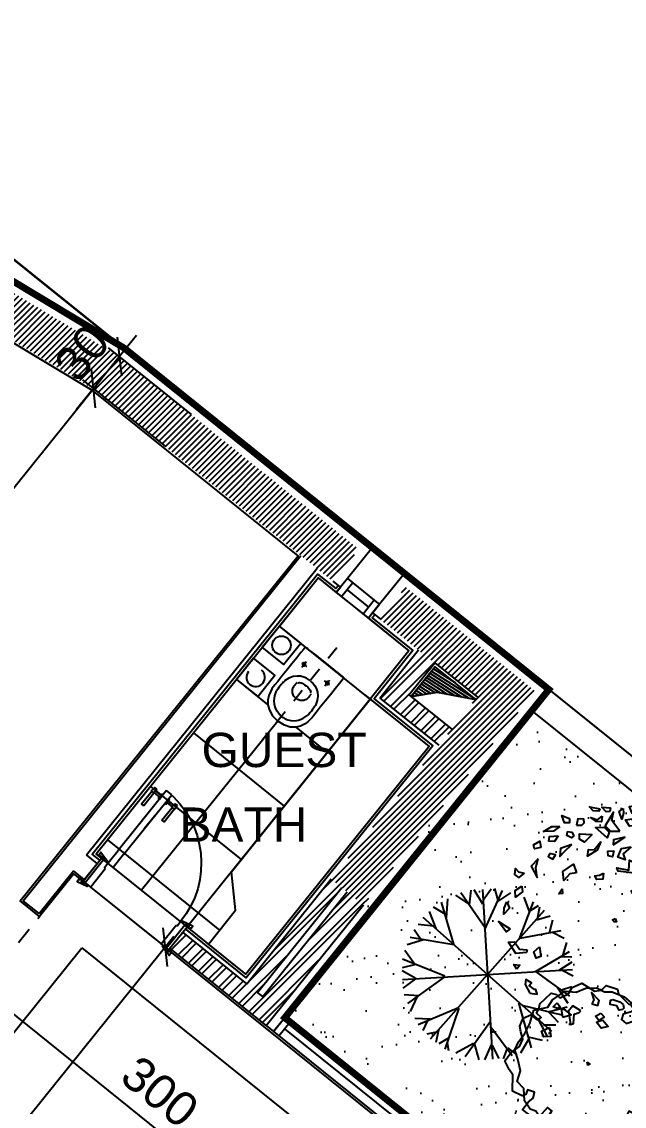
# Model space of a CAD drawing. Extents: x 0 to 47, y -4.1 to 58.5.
# Drawn here: x 22.36 to 26.75, y 46.53 to 54.43 of the extents above; entities that cross this region are included whole.
import ezdxf
from ezdxf.enums import TextEntityAlignment as Align

# ---------------------------------------------------------------- set-up
doc = ezdxf.new("R2010")
doc.units = 0
doc.header["$MEASUREMENT"] = 0
doc.header["$PDMODE"] = 35
doc.header["$PDSIZE"] = 0.3
for name, pattern in [('CENTER', [2, 1.25, -0.25, 0.25, -0.25]), ('DASHDOTX2', [50.8, 25.4, -12.7, 0, -12.7]), ('HIDDEN2', [0.1875, 0.125, -0.0625])]:
    doc.linetypes.add(name, pattern=pattern)
doc.layers.get('0').update_dxf_attribs({"linetype": 'CONTINUOUS'})
doc.layers.get('DEFPOINTS').update_dxf_attribs({"linetype": 'CONTINUOUS'})
for name, color, linetype in [('A-ALU', 9, 'CONTINUOUS'), ('A-AREAS', 6, 'CONTINUOUS'), ('A-AXIS-SANITARY', 10, 'DASHDOTX2'), ('a-dim', 3, 'CONTINUOUS'), ('A-DOORS', 1, 'CONTINUOUS'), ('A-FLOR-PFIX', 61, 'CONTINUOUS'), ('A-HATCH-CONC', 8, 'CONTINUOUS'), ('A-HATCH-WALL', 8, 'CONTINUOUS'), ('A-MECHANICAL', 255, 'CONTINUOUS'), ('A-NOMENCLATURE', 3, 'CONTINUOUS'), ('A-PLASTER', 8, 'CONTINUOUS'), ('A-PROJ-TIL-BATH', 8, 'CONTINUOUS'), ('A-PROJ1H', 9, 'HIDDEN2'), ('A-PROJECTION', 9, 'CONTINUOUS'), ('a-revetement', 1, 'CONTINUOUS'), ('A-SECT-TILE', 12, 'CONTINUOUS'), ('a-shaft', 251, 'CONTINUOUS'), ('A-TILES', 137, 'CONTINUOUS'), ('A-TREES', 63, 'CONTINUOUS'), ('A-WALL', 4, 'CONTINUOUS'), ('areaexe', 2, 'CONTINUOUS'), ('Parcelle$0$N-PLOT', 5, 'CONTINUOUS')]:
    doc.layers.add(name, color=color, linetype=linetype)
doc.styles.add('A100-STEXT', font='Arial Regular.ttf', dxfattribs={"height": 0.25})
doc.styles.add('ATTR', font='romans.shx', dxfattribs={"width": 0.8, "height": 0.7})
doc.dimstyles.new('A100-DIM', dxfattribs={"dimtxt": 0.25, "dimasz": 0.2, "dimexe": 0.1, "dimexo": 0.3, "dimgap": 0.1, "dimtad": 1, "dimlfac": 100, "dimrnd": 0.5, "dimdsep": 46, "dimtxsty": 'A100-STEXT', "dimblk1": 'OBLIQUE', "dimblk2": 'OBLIQUE', "dimsah": 1, "dimcen": -0.05, "dimdle": 0.1, "dimclrd": 15, "dimclre": 15, "dimclrt": 256, "dimadec": 0, "dimazin": 0, "dimtfac": 0.28, "dimtix": 1, "dimtmove": 2, "dimatfit": 3, "dimldrblk": 'OBLIQUE', "dimfxl": 1, "dimtolj": 1, "dimarcsym": 0})

# ---------------------------------------------------------------- blocks, each defined once
blk = doc.blocks.new('DEC6')
for points in [[(-54.284, 20.69), (-46.215, 15.988), (-45.848, 14.107), (-55.018, 16.458), (-57.585, 10.345), (-52.817, 1.881), (-56.485, -3.291), (-58.319, -8.934), (-54.284, -13.636), (-49.149, -19.279), (-51.35, -24.921), (-51.35, -30.564), (-49.149, -35.736), (-39.979, -36.677), (-37.779, -34.326), (-34.845, -36.677), (-37.412, -44.67), (-32.644, -49.843), (-23.841, -53.134), (-20.54, -50.783), (-12.471, -53.605), (-11.004, -56.896), (-6.602, -62.539), (0, -62.069), (-0.734, -55.015), (0.367, -46.081), (4.768, -46.081), (5.135, -55.956), (9.536, -59.247), (18.706, -59.247), (18.706, -51.724), (17.605, -47.492), (19.806, -43.26), (24.941, -45.141), (23.841, -48.902), (25.308, -51.253), (33.377, -53.134), (41.08, -43.26), (45.848, -41.849), (52.45, -38.558), (52.817, -30.564), (50.616, -23.04), (52.083, -16.928), (56.851, -13.636), (60.152, -10.815), (61.986, -4.232), (59.052, 1.411), (52.817, 1.411), (51.716, 4.703), (56.485, 5.173), (57.218, 9.405), (59.052, 12.226), (57.218, 23.982), (53.55, 25.862), (49.883, 25.392), (46.582, 31.505), (47.315, 37.618), (43.647, 44.671), (32.277, 46.082), (28.609, 49.844), (27.876, 55.016), (19.439, 58.308), (16.505, 55.956), (5.502, 54.546), (4.401, 55.486), (0, 54.076), (0.367, 51.254), (4.034, 46.082), (2.567, 41.85), (-2.201, 41.85), (-6.236, 47.963), (-6.236, 55.486), (-12.471, 58.778), (-19.073, 54.076), (-15.772, 50.314), (-16.505, 46.082), (-23.841, 43.731), (-34.111, 47.493), (-37.412, 43.261), (-33.377, 36.207), (-39.979, 27.743), (-47.682, 36.207), (-51.717, 32.445), (-46.582, 23.982), (-49.149, 21.631)], [(-22.374, 49.844), (-33.011, 46.552), (-36.678, 40.439), (-44.748, 36.207), (-49.149, 30.094), (-48.049, 25.392), (-51.717, 19.279), (-56.852, 10.815), (-57.218, 5.643), (-53.184, -2.351), (-50.249, -8.463), (-45.848, -9.404), (-46.582, -13.166), (-53.184, -16.928), (-52.45, -24.451), (-46.215, -31.034), (-38.879, -41.849), (-30.443, -42.319), (-23.107, -48.432), (-20.54, -55.015), (-5.135, -57.366), (3.301, -55.956), (9.903, -54.075), (14.304, -55.485), (21.64, -53.134), (27.876, -46.081), (35.211, -45.141), (38.512, -37.147), (45.481, -31.504), (51.716, -27.272), (53.55, -20.689), (53.55, -12.696), (55.384, -4.232), (59.419, 5.643), (52.45, 14.107), (53.184, 20.69), (49.883, 31.975), (42.914, 36.677), (38.879, 43.731), (32.644, 48.903), (26.042, 50.314), (21.273, 54.076), (11.737, 56.897), (0, 56.427), (-7.703, 54.076), (-15.405, 54.076)], [(17.239, 49.844), (12.104, 51.725), (8.803, 51.725), (6.602, 49.844), (6.602, 48.433), (8.436, 46.552), (11.737, 47.963), (16.505, 45.612), (18.339, 48.433)], [(27.876, 37.148), (23.474, 39.029), (24.941, 42.79), (33.377, 43.731), (28.609, 40.439)], [(17.972, 35.737), (14.304, 35.267), (15.772, 30.565), (19.806, 31.505)], [(31.177, 27.743), (38.146, 26.803), (38.146, 21.631), (30.81, 14.577), (29.343, 16.458), (33.377, 22.571), (31.177, 25.862)], [(49.149, 21.16), (45.481, 20.22), (46.215, 17.869), (49.516, 16.928)], [(2.567, 0), (0, 0), (0.733, -1.41)], [(41.813, 2.822), (36.678, -1.88), (40.713, -5.642), (44.748, -3.291)]]:
    blk.add_lwpolyline(points, close=True)
at = {"style": 'ATTR', "width": 0.8, "flags": 9}
blk.add_attdef('ESTCODE', (0, 0), '', height=0.7, dxfattribs=at)
blk = doc.blocks.new('DEC1')
for points in [[(-10.286347, 57.002498), (-6.636353, 53.173978), (-4.977264, 55.300948), (-2.322731, 54.024758), (-2.654549, 58.704078), (-5.640907, 57.002498)], [(2.096443, 60.253408), (0.995445, 56.151728), (3.318161, 54.875548), (7.299967, 55.726328)], [(13.272677, 57.002498), (10.949967, 55.726328), (12.609047, 54.024758), (14.268137, 54.875548)], [(16.259037, 52.323198), (16.922667, 53.599378), (16.590857, 57.002498), (20.904477, 54.450148), (17.918117, 51.472418)], [(-22.482173, 47.292998), (-22.915303, 48.664658), (-25.556323, 50.836408), (-20.701343, 52.081818), (-20.707443, 47.864548)], [(-17.825703, 50.144688), (-15.340965, 55.637398), (-11.893769, 55.475018), (-12.802246, 52.160138), (-14.540878, 53.429518), (-15.347061, 51.420148), (-14.679306, 50.283108)], [(-2.654549, 51.047028), (-4.645447, 48.494678), (-3.318176, 45.091538), (-1.990913, 46.793108)], [(2.654526, 51.897798), (6.304517, 49.345458), (10.949967, 51.047028), (8.959067, 52.748598), (6.304517, 51.897798)], [(21.568117, 51.047028), (27.209017, 53.173978), (29.531737, 50.621628), (26.545377, 48.920058), (26.213557, 51.047028), (24.222657, 50.196248), (23.890837, 48.920058)], [(-27.902623, 48.490098), (-28.642653, 45.945318), (-26.266303, 45.915268), (-25.694743, 47.690008)], [(-17.061733, 46.095918), (-21.688173, 40.867878), (-18.577893, 39.165388), (-13.789101, 40.946228), (-14.889992, 43.454908), (-16.965533, 43.184148)], [(-12.70607, 49.248398), (-13.313744, 45.632738), (-10.937401, 45.602688), (-9.258873, 49.086028)], [(2.322716, 47.218508), (-1.327278, 43.815368), (-0.66365, 40.412228), (3.318161, 37.009098), (6.636337, 38.710668), (2.654526, 40.837618), (5.309077, 44.666158)], [(19.245397, 47.643888), (12.277227, 47.218508), (13.272677, 43.815368), (17.918117, 41.688418), (18.913577, 44.240768), (17.254487, 45.516938)], [(24.554477, 46.793108), (21.568117, 44.666158), (23.227197, 42.964588), (26.877177, 44.240768)], [(31.522627, 48.069288), (29.863537, 46.367708), (28.536287, 43.389968), (32.186277, 45.516938)], [(-38.104163, 42.886048), (-35.982343, 39.207198), (-33.437553, 39.947208), (-31.223573, 43.364378)], [(-31.801213, 37.372358), (-27.415503, 38.148518), (-25.333863, 42.636518), (-27.944843, 42.431948), (-29.220293, 39.953298)], [(-7.299988, 42.539188), (-9.290886, 39.136068), (-5.640907, 37.859878), (-3.981812, 39.136068)], [(10.949967, 39.136068), (9.622697, 36.158308), (10.618147, 33.605958), (10.949967, 36.158308)], [(25.549927, 37.859878), (32.186277, 39.561448), (34.177167, 43.389968), (33.181717, 35.307528), (29.199917, 34.882128)], [(36.831707, 44.240768), (35.836257, 42.539188), (37.163527, 41.263018), (40.481707, 41.688418)], [(40.813507, 40.412228), (40.481707, 39.136068), (42.804427, 37.434478), (45.458957, 37.859878)], [(-44.561383, 31.831348), (-39.273253, 31.705098), (-39.604093, 34.382268), (-36.824663, 35.356908), (-40.368063, 38.431048), (-41.276543, 35.116178)], [(15.927217, 35.307528), (16.922667, 29.777438), (14.268137, 28.075868), (17.918117, 26.799688), (19.245397, 31.479008)], [(23.890837, 30.202838), (21.568117, 37.009098), (25.218107, 32.329788)], [(29.531737, 34.031358), (28.536287, 31.053608), (36.499887, 31.479008), (33.181717, 34.456738)], [(37.495347, 38.285278), (35.836257, 35.732928), (38.158977, 34.031358), (41.477157, 34.031358), (38.158977, 35.307528)], [(-32.518103, 32.329788), (-36.831723, 28.075868), (-31.854473, 28.926648)], [(-22.563583, 30.628218), (-22.563583, 28.501248), (-21.568133, 29.352038)], [(-12.277245, 32.755178), (-14.599968, 30.628218), (-13.604515, 29.777438), (-11.2818, 30.628218)], [(-1.990913, 33.180578), (-4.977264, 30.628218), (-3.318176, 27.225088), (-0.99546, 30.202838)], [(6.636337, 30.628218), (6.304517, 25.523518), (13.272677, 21.269598), (14.931767, 22.120378), (9.290877, 25.098128), (12.277227, 29.352038)], [(21.568117, 28.075868), (20.240847, 25.098128), (22.231747, 24.247348), (23.890837, 25.948898)], [(44.795317, 26.374298), (42.804427, 28.075868), (42.472607, 29.777438), (43.799877, 31.053608), (46.454417, 29.352038)], [(-42.472623, 24.672728), (-44.131713, 23.396548), (-42.804433, 22.971158)], [(-5.640907, 20.844198), (-7.963623, 18.291858), (-11.2818, 20.418808), (-11.2818, 22.120378), (-7.963623, 20.844198), (-4.313629, 22.971158)], [(29.863537, 27.650488), (28.536287, 22.971158), (30.527177, 17.441068), (32.186277, 20.418808), (29.863537, 22.120378)], [(35.504437, 27.650488), (36.168077, 22.120378), (39.154437, 21.694998), (40.813507, 23.821948)], [(49.772577, 26.799688), (48.445307, 25.098128), (50.436227, 23.396548), (53.754397, 25.523518)], [(-52.427143, 19.568028), (-50.104423, 20.844198), (-46.786243, 17.441068), (-49.108973, 14.888718), (-53.754413, 14.463338), (-54.418043, 17.441068)], [(-45.127153, 9.784018), (-44.463523, 14.463338), (-38.490813, 18.717258), (-39.818083, 15.739508)], [(-30.195383, 13.187148), (-28.536293, 17.866458), (-25.218123, 16.164898), (-26.213573, 13.187148), (-27.872663, 14.463338)], [(-0.66365, 18.717258), (0.663628, 19.142638), (1.659081, 17.441068), (-0.66365, 16.590288)], [(40.481707, 17.015668), (43.799877, 11.910978), (41.477157, 8.507848), (41.145337, 11.910978)], [(46.454417, 20.844198), (44.463497, 22.120378), (42.472607, 21.269598), (42.804427, 19.568028), (45.458957, 19.142638)], [(51.099847, 20.418808), (52.095307, 16.590288), (56.077117, 13.187148), (54.418027, 17.866458)], [(18.581767, 15.739508), (16.922667, 13.187148), (19.245397, 11.060198), (21.236297, 11.910978), (19.577217, 13.612548)], [(48.777127, 16.164898), (48.445307, 12.761768), (50.768037, 11.060198), (52.095307, 13.187148)], [(29.531737, 7.231658), (31.854457, 4.679318), (32.186277, 0), (35.504437, 3.403137), (33.513537, 9.784018)], [(46.454417, 6.380878), (46.122607, 4.679318), (43.468057, 5.104708), (43.799877, 7.657058)], [(52.095307, 5.955488), (54.086217, 3.403137), (55.745307, 4.679318), (54.418027, 8.082458)], [(-52.427143, -0.850769), (-55.081683, 0.4254), (-56.077133, -5.104706), (-55.081683, -6.380875), (-50.436243, -6.380875), (-51.099873, -5.104706), (-53.754413, -4.253914)], [(-48.445333, 5.530108), (-46.786243, 3.828518), (-44.795343, 5.104708)], [(-0.66365, 1.276169), (-2.322731, 0.4254), (-1.327278, -0.425384), (0, 0)], [(49.440767, 0.4254), (49.772577, -4.679306), (43.799877, -7.231651), (47.449857, -3.828529)], [(30.195357, -3.828529), (28.536287, -5.53009), (29.863537, -6.806266)], [(-47.449883, -17.015672), (-46.454433, -9.784004), (-41.145353, -6.806266), (-44.131713, -11.06018)], [(50.436227, -9.784004), (51.099847, -13.187141), (53.754397, -13.187141), (55.413487, -10.634796), (53.090757, -11.06018)], [(-50.768053, -17.015672), (-50.436243, -19.993412), (-52.427143, -19.568022), (-52.758963, -16.590282)], [(47.118057, -15.739494), (45.127137, -17.866462), (46.122607, -22.120372), (48.445307, -19.568022)], [(-45.458983, -31.478992), (-46.786243, -26.799672), (-44.463523, -23.396552), (-43.468073, -26.374292), (-44.463523, -28.075852)], [(48.113497, -26.799672), (45.127137, -28.501252), (45.458957, -32.755162), (47.118057, -30.202822)], [(20.572657, -34.456732), (16.922667, -37.859872), (18.249947, -39.986832), (21.236297, -38.285262)], [(38.158977, -36.583692), (38.822617, -39.136042), (45.127137, -37.434482)], [(-28.204473, -43.389972), (-32.518103, -44.240752), (-30.195383, -47.218492), (-26.545393, -46.367702)], [(24.554477, -39.561442), (23.890837, -40.837612), (27.872647, -44.666142), (34.508987, -42.539172), (32.186277, -40.412222), (27.872647, -41.688402)], [(22.563567, -50.621622), (25.218107, -49.770842), (22.563567, -48.069272)], [(-11.2818, -55.300932), (-13.936333, -51.472412), (-10.286347, -51.472412), (-7.963623, -52.323192)], [(9.622697, -56.151712), (6.304517, -54.024762), (8.295417, -52.748592), (8.959067, -53.173982), (12.277227, -53.173982), (12.277227, -51.472412), (15.595407, -51.897802), (14.268137, -54.024762)]]:
    blk.add_lwpolyline(points, close=True)
at = {"style": 'ATTR', "width": 0.8, "flags": 9}
blk.add_attdef('ESTCODE', (0, 0), '', height=0.7, dxfattribs=at)
blk = doc.blocks.new('DEC5')
for p, q in [((-28.419, 42.555), (-25.852, 54.311)), ((-11.547, 49.608), (-21.817, 55.721)), ((-0.177, 31.27), (-16.682, 57.602)), ((-12.648, 51.019), (-10.814, 59.013)), ((0.19, 50.549), (-6.046, 59.483)), ((0, -60), (0, 60)), ((0.19, 48.198), (6.058, 59.483)), ((0.19, 31.74), (16.328, 57.602)), ((11.927, 50.079), (10.093, 59.483)), ((10.46, 47.728), (21.096, 55.721)), ((28.065, 43.025), (26.598, 53.37)), ((-35.388, 35.502), (-37.589, 46.317)), ((-28.053, 42.085), (-36.122, 47.728)), ((-20.717, 21.395), (-31.354, 51.489)), ((23.297, 23.276), (30.266, 51.96)), ((28.065, 41.615), (36.501, 47.728)), ((34.667, 35.032), (37.969, 46.317)), ((42, 42), (-42, -42)), ((-42, 42), (42, -42)), ((-43.091, 26.097), (-49.326, 34.091)), ((-35.755, 35.502), (-46.392, 37.853)), ((22.197, 22.336), (50.806, 31.27)), ((37.235, 36.912), (46.405, 37.853)), ((43.837, 28.919), (48.239, 35.972)), ((-44.191, 26.568), (-55.195, 23.276)), ((-21.451, 21.395), (-52.26, 28.449)), ((42.737, 28.449), (53.374, 25.627)), ((-50.06, 9.17), (-56.662, 17.634)), ((52.273, 7.289), (57.408, 16.693)), ((-51.894, 10.11), (-59.229, 7.759)), ((-30.987, -0.235), (-58.496, 12.931)), ((32.833, -0.235), (59.242, 9.64)), ((-52.994, -0.705), (-59.229, 3.997)), ((52.273, -0.235), (59.609, 3.997)), ((53.374, 7.289), (59.609, 5.408)), ((-60, 0), (60, 0)), ((-51.894, -0.235), (-59.596, -4.467)), ((-30.987, -0.705), (-58.862, -12.461)), ((-51.527, -9.169), (-58.862, -6.818)), ((33.934, -0.235), (57.041, -18.103)), ((51.173, -0.235), (59.609, -5.407)), ((-54.461, -10.58), (-57.762, -14.812)), ((50.439, -12.931), (58.875, -8.699)), ((52.273, -14.341), (54.474, -23.276)), ((-42.724, -24.686), (-55.928, -19.984)), ((-23.284, -23.276), (-53.361, -26.567)), ((-42.724, -25.627), (-48.593, -35.031)), ((-25.852, -26.097), (-30.987, -50.548)), ((-0.544, -29.388), (-18.149, -56.661)), ((23.664, -23.746), (50.072, -32.21)), ((23.664, -23.746), (26.598, -52.899)), ((43.104, -29.859), (48.239, -35.972)), ((45.304, -30.329), (53.374, -26.567)), ((-35.021, -34.561), (-46.025, -37.852)), ((-35.021, -35.501), (-38.689, -44.906)), ((-0.177, -32.21), (13.394, -57.601)), ((35.401, -35.501), (45.671, -38.323)), ((36.868, -36.912), (39.069, -45.376)), ((-29.52, -44.435), (-36.855, -47.257)), ((-29.153, -44.435), (-28.419, -52.429)), ((25.498, -42.555), (22.197, -55.25)), ((-14.482, -51.489), (-25.852, -53.84)), ((-13.748, -50.078), (-8.98, -59.012)), ((-0.177, -47.257), (-4.578, -59.483)), ((8.626, -49.608), (7.892, -59.012)), ((9.359, -49.608), (19.996, -56.661)), ((26.231, -45.846), (32.833, -49.608)), ((0.19, -53.37), (5.325, -59.012))]:
    blk.add_line(p, q)
at = {"style": 'ATTR', "width": 0.8, "flags": 9}
blk.add_attdef('ESTCODE', (0, 0), '', height=0.7, dxfattribs=at)
blk = doc.blocks.new('_OBLIQUE')
at = {"color": 0, "linetype": 'ByBlock'}
blk.add_line((-0.5, -0.5), (0.5, 0.5), dxfattribs=at)
blk = doc.blocks.new('*D148')
at = {"layer": 'a-dim', "color": 15, "lineweight": -2, "transparency": 16777216}
for p, q in [((23.0712, 51.9935), (23.1965, 52.1493)), ((23.5972, 51.5704), (22.9932, 52.0561)), ((22.8831, 51.7597), (23.0712, 51.9935)), ((23.4092, 51.3366), (22.8052, 51.8223)), ((22.8831, 51.7597), (22.7578, 51.6038))]:
    blk.add_line(p, q, dxfattribs=at)
at = {"layer": 'DEFPOINTS', "color": 0, "transparency": 16777216}
for p in [(23.0712, 51.9935), (23.831, 51.3824), (23.643, 51.1486)]:
    blk.add_point(p, dxfattribs=at)
at = {"layer": 'a-dim', "color": 15, "lineweight": -2, "transparency": 16777216, "xscale": 0.2, "yscale": 0.2, "zscale": 0.2}
for p, rotation in [((23.0712, 51.9935), 231.1937093680298), ((22.8831, 51.7597), 51.1937093680298)]:
    blk.add_blockref('_OBLIQUE', p, dxfattribs=dict(at, rotation=rotation))
at = {"layer": 'a-dim', "transparency": 16777216, "insert": (22.7997, 52.0193), "char_height": 0.25, "attachment_point": 5, "rotation": 51.19371, "style": 'A100-STEXT'}
blk.add_mtext('\\A1;30', dxfattribs=at)
blk = doc.blocks.new('*D160')
at = {"layer": 'a-dim', "color": 15, "lineweight": -2, "transparency": 16777216}
for p, q in [((19.3549, 47.3724), (22.9458, 51.8376)), ((22.9787, 51.6829), (22.9611, 51.697)), ((19.4744, 47.4046), (19.4955, 47.3877))]:
    blk.add_line(p, q, dxfattribs=at)
at = {"layer": 'DEFPOINTS', "color": 0, "transparency": 16777216}
for p in [(22.7449, 51.8709), (22.8832, 51.7597), (19.2406, 47.5926)]:
    blk.add_point(p, dxfattribs=at)
at = {"layer": 'a-dim', "color": 15, "lineweight": -2, "transparency": 16777216, "xscale": 0.2, "yscale": 0.2, "zscale": 0.2}
for p, rotation in [((22.8832, 51.7597), 51.19370936802978), ((19.4176, 47.4503), 231.1937093680298)]:
    blk.add_blockref('_OBLIQUE', p, dxfattribs=dict(at, rotation=rotation))
at = {"layer": 'a-dim', "transparency": 16777216, "insert": (20.9729, 49.7477), "char_height": 0.25, "attachment_point": 5, "rotation": 51.19371, "style": 'A100-STEXT'}
blk.add_mtext('\\A1;553', dxfattribs=at)
blk = doc.blocks.new('*D168')
at = {"layer": 'a-dim', "color": 15, "lineweight": -2, "transparency": 16777216}
for p, q in [((21.9777, 47.4585), (24.4713, 45.4531)), ((21.9502, 47.2649), (21.9929, 47.3179)), ((24.2054, 45.282), (24.3307, 45.4379))]:
    blk.add_line(p, q, dxfattribs=at)
at = {"layer": 'DEFPOINTS', "color": 0, "transparency": 16777216}
for p in [(22.1383, 47.4986), (24.3934, 45.5158), (24.3934, 45.5158)]:
    blk.add_point(p, dxfattribs=at)
at = {"layer": 'a-dim', "color": 15, "lineweight": -2, "transparency": 16777216, "xscale": 0.2, "yscale": 0.2, "zscale": 0.2}
for p, rotation in [((22.0556, 47.3958), 141.1937093273593), ((24.3934, 45.5158), 321.1937093273593)]:
    blk.add_blockref('_OBLIQUE', p, dxfattribs=dict(at, rotation=rotation))
at = {"layer": 'a-dim', "transparency": 16777216, "insert": (23.3672, 46.6333), "char_height": 0.25, "attachment_point": 5, "rotation": 321.19371, "style": 'A100-STEXT'}
blk.add_mtext('\\A1;300', dxfattribs=at)
blk = doc.blocks.new('*D169')
at = {"layer": 'a-dim', "color": 15, "lineweight": -2, "transparency": 16777216}
for p, q in [((25.2877, 46.3885), (24.4476, 45.3438)), ((24.4324, 45.4844), (27.1598, 43.291)), ((27.3266, 43.6581), (27.0192, 43.2758))]:
    blk.add_line(p, q, dxfattribs=at)
at = {"layer": 'DEFPOINTS', "color": 0, "transparency": 16777216}
for p in [(25.4757, 46.6223), (27.5146, 43.8918), (27.0819, 43.3537)]:
    blk.add_point(p, dxfattribs=at)
at = {"layer": 'a-dim', "color": 15, "lineweight": -2, "transparency": 16777216, "xscale": 0.2, "yscale": 0.2, "zscale": 0.2}
for p, rotation in [((24.5103, 45.4218), 141.1937093273593), ((27.0819, 43.3537), 321.1937093273593)]:
    blk.add_blockref('_OBLIQUE', p, dxfattribs=dict(at, rotation=rotation))
at = {"layer": 'a-dim', "transparency": 16777216, "insert": (25.9388, 44.5652), "char_height": 0.25, "attachment_point": 5, "rotation": 321.19371, "style": 'A100-STEXT'}
blk.add_mtext('\\A1;330', dxfattribs=at)
blk = doc.blocks.new('A$C3DEF75EA')
at = {"layer": 'A-DOORS'}
for p, q in [((-0.19, 0.63), (-0.19, 0.6445)), ((-0.1705, 0.645), (-0.1895, 0.645)), ((-0.17, 0.63), (-0.17, 0.6445)), ((-0.12, 0.602), (-0.12, 0.638)), ((-0.11, 0.64), (-0.118, 0.64)), ((-0.11, 0.68), (-0.06, 0.68)), ((-0.11, 0.56), (-0.11, 0.68)), ((-0.11, 0.6), (-0.11, 0.64)), ((-0.06, 0.68), (-0.06, 0.56)), ((-0.06, 0.64), (-0.052, 0.64)), ((-0.06, 0.6), (-0.06, 0.64)), ((-0.05, 0.602), (-0.05, 0.638)), ((0, 0.63), (0, 0.6445)), ((0.0005, 0.645), (0.0195, 0.645)), ((0.02, 0.63), (0.02, 0.6445)), ((-0.167, 0.63), (-0.193, 0.63)), ((-0.193, 0.625), (-0.193, 0.63)), ((-0.193, 0.61), (-0.193, 0.615)), ((-0.167, 0.61), (-0.193, 0.61)), ((-0.19, 0.4905), (-0.19, 0.61)), ((-0.17, 0.4905), (-0.17, 0.61)), ((-0.167, 0.6275), (-0.167, 0.63)), ((-0.12, 0.6275), (-0.167, 0.6275)), ((-0.167, 0.61), (-0.167, 0.6125)), ((-0.12, 0.6125), (-0.167, 0.6125)), ((-0.11, 0.6), (-0.118, 0.6)), ((-0.11, 0.12), (-0.11, 0.56)), ((-0.06, 0.6), (-0.052, 0.6)), ((-0.06, 0.56), (-0.06, 0.12)), ((-0.05, 0.6275), (-0.003, 0.6275)), ((-0.05, 0.6125), (-0.003, 0.6125)), ((-0.003, 0.63), (0.023, 0.63)), ((-0.003, 0.6275), (-0.003, 0.63)), ((-0.003, 0.61), (-0.003, 0.6125)), ((-0.003, 0.61), (0.023, 0.61)), ((0, 0.4905), (0, 0.61)), ((0.02, 0.4905), (0.02, 0.61)), ((0.023, 0.625), (0.023, 0.63)), ((0.023, 0.61), (0.023, 0.615)), ((-0.1705, 0.49), (-0.1895, 0.49)), ((-0.11, 0.483), (-0.11, 0.36)), ((-0.06, 0.483), (-0.06, 0.36)), ((0.0005, 0.49), (0.0195, 0.49)), ((-0.11, 0.12), (-0.11, 0)), ((-0.06, 0), (-0.06, 0.12)), ((-0.809, 0), (-0.781, 0.009)), ((-0.809, 0.009), (-0.781, 0)), ((0.009, 0), (-0.019, 0.009)), ((0.009, 0.009), (-0.019, 0)), ((-0.11, 0), (-0.06, 0)), ((-0.809, -0.215), (-0.781, -0.224)), ((-0.809, -0.224), (-0.781, -0.215)), ((0.009, -0.215), (-0.019, -0.224)), ((0.009, -0.224), (-0.019, -0.215))]:
    blk.add_line(p, q, dxfattribs=at)
at = {"layer": 'A-DOORS', "color": 8}
for p, q in [((-0.74, 0), (-0.06, 0)), ((-0.07, -0.215), (-0.73, -0.215))]:
    blk.add_line(p, q, dxfattribs=at)
at = {"layer": 'A-DOORS'}
for points in [[(-0.81, 0), (-0.825, 0), (-0.825, 0.01), (-0.83, 0.01), (-0.83, 0.03), (-0.7518, 0.0104, -0.381769), (-0.75, 0.0084), (-0.75, 0), (-0.78, 0), (-0.78, 0.01), (-0.81, 0.01), (-0.81, 0)], [(0.01, 0), (0.025, 0), (0.025, 0.01), (0.03, 0.01), (0.03, 0.03), (-0.0482, 0.0104, 0.381769), (-0.05, 0.0084), (-0.05, 0), (-0.02, 0), (-0.02, 0.01), (0.01, 0.01), (0.01, 0)], [(-0.81, -0.215), (-0.825, -0.215), (-0.825, -0.225), (-0.83, -0.225), (-0.83, -0.245), (-0.7518, -0.2254, 0.381769), (-0.75, -0.2234), (-0.75, -0.215), (-0.78, -0.215), (-0.78, -0.225), (-0.81, -0.225), (-0.81, -0.215)], [(0.01, -0.215), (0.025, -0.215), (0.025, -0.225), (0.03, -0.225), (0.03, -0.245), (-0.0482, -0.2254, -0.381769), (-0.05, -0.2234), (-0.05, -0.215), (-0.02, -0.215), (-0.02, -0.225), (0.01, -0.225), (0.01, -0.215)]]:
    blk.add_lwpolyline(points, format="xyb", dxfattribs=at)
for points in [[(-0.809, 0), (-0.781, 0), (-0.781, 0.009), (-0.809, 0.009)], [(0.009, 0), (-0.019, 0), (-0.019, 0.009), (0.009, 0.009)], [(-0.809, -0.215), (-0.781, -0.215), (-0.781, -0.224), (-0.809, -0.224)], [(0.009, -0.215), (-0.019, -0.215), (-0.019, -0.224), (0.009, -0.224)]]:
    blk.add_lwpolyline(points, close=True, dxfattribs=at)
for points in [[(-0.8, -0.215), (-0.8, 0), (-0.78, 0), (-0.78, -0.215), (-0.8, -0.215)], [(-0.73, -0.04), (-0.74, -0.04), (-0.74, 0), (-0.78, 0)], [(-0.78, 0), (-0.78, -0.215), (-0.73, -0.215), (-0.73, -0.04)], [(0, -0.215), (0, 0), (-0.02, 0), (-0.02, -0.215), (0, -0.215)], [(-0.07, -0.04), (-0.06, -0.04), (-0.06, 0), (-0.02, 0)], [(-0.02, 0), (-0.02, -0.215), (-0.07, -0.215), (-0.07, -0.04)]]:
    blk.add_lwpolyline(points, dxfattribs=at)
blk.add_arc((-0.0597, -0.0003), 0.6803, 90.02544, 179.97456, dxfattribs=at)
for centre, major_axis, start_param, end_param in [((-0.1895, 0.6445), (-0.000354, 0.000354), -0.785398, 0.785398), ((-0.1705, 0.6445), (0.000354, 0.000354), 5.497787, 7.068583), ((-0.118, 0.638), (-0.00141, 0.00141), -0.785398, 0.785398), ((-0.052, 0.638), (0.00141, 0.00141), 5.497787, 7.068583), ((0.0005, 0.6445), (-0.000354, 0.000354), -0.785398, 0.785398), ((0.0195, 0.6445), (0.000354, 0.000354), 5.497787, 7.068583), ((-0.2006, 0.62), (0.00642, 0.00642), 4.914874, 6.080701), ((-0.149, 0.62), (0.0138, 0.0138), 1.961403, 2.750986), ((-0.118, 0.602), (0.00141, 0.00141), 2.356194, 3.926991), ((-0.052, 0.602), (-0.00141, 0.00141), 2.356194, 3.926991), ((-0.021, 0.62), (0.0138, 0.0138), 5.102996, 5.892578), ((0.0306, 0.62), (0.00642, 0.00642), 1.773281, 2.939108), ((-0.1895, 0.4905), (0.000354, 0.000354), 2.356194, 3.926991), ((-0.1705, 0.4905), (-0.000354, 0.000354), 2.356194, 3.926991), ((0.0005, 0.4905), (0.000354, 0.000354), 2.356194, 3.926991), ((0.0195, 0.4905), (-0.000354, 0.000354), 2.356194, 3.926991)]:
    blk.add_ellipse(centre, major_axis=major_axis, ratio=1, start_param=start_param, end_param=end_param, dxfattribs=at)
blk = doc.blocks.new('A$C4412624D')
for points in [[(-363.316505, 205.931824, 0), (-369.377186, 205.812927, 0), (-385.619804, 204.401184, 0), (-409.135235, 200.113983, 0), (-437.014357, 191.368836, 0), (-466.348038, 176.583069, 0), (-494.227158, 154.174194, 0), (-517.742592, 122.559601, 0), (-533.985207, 80.156738, 0), (-540.045876, 25.382996, 0)], [(-497.934326, 27.701111, 0), (-497.803253, 31.697464, 0), (-496.723526, 42.562134, 0), (-493.665352, 58.608521, 0), (-487.598946, 78.150055, 0), (-477.494526, 99.500153, 0), (-462.322313, 120.972229, 0), (-441.052518, 140.879669, 0), (-412.655359, 157.53595, 0), (-376.101051, 169.254425, 0)], [(-283.871368, 169.254578, 0), (-285.531082, 169.495087, 0), (-290.24971, 170.096344, 0), (-297.636414, 170.87796, 0), (-307.300392, 171.659577, 0), (-318.850838, 172.260834, 0), (-331.896935, 172.501343, 0), (-346.047874, 172.200714, 0), (-360.912849, 171.17862, 0), (-376.101044, 169.254608, 0)], [(-7.305237, 205.931824, 0), (-19.51413, 205.931824, 0), (-52.233948, 205.931824, 0), (-99.604431, 205.931824, 0), (-155.76532, 205.931824, 0), (-214.856354, 205.931793, 0), (-271.017242, 205.931793, 0), (-318.387726, 205.931793, 0), (-351.107536, 205.931763, 0), (-363.316406, 205.931763, 0)], [(-167.899292, 27.713638, 0), (-167.94632, 31.783478, 0), (-168.779755, 42.831787, 0), (-171.43811, 59.116745, 0), (-176.960022, 78.896546, 0), (-186.383972, 100.429382, 0), (-200.748535, 121.973389, 0), (-221.092255, 141.786835, 0), (-248.453674, 158.127808, 0), (-283.871368, 169.254547, 0)], [(-103.977631, 156.470307, 0), (-103.977631, 154.841889, 0), (-103.977631, 150.477722, 0), (-103.977631, 144.159454, 0), (-103.977631, 136.668732, 0), (-103.977661, 128.787171, 0), (-103.977661, 121.296448, 0), (-103.977661, 114.97818, 0), (-103.977692, 110.614014, 0), (-103.977692, 108.985626, 0)], [(-7.305237, 205.931824, 0), (-7.054718, 205.891724, 0), (-6.383331, 205.746399, 0), (-5.411285, 205.458283, 0), (-4.258881, 204.989777, 0), (-3.046356, 204.303314, 0), (-1.893951, 203.361298, 0), (-0.921936, 202.126221, 0), (-0.250519, 200.560455, 0), (0, 198.626465, 0)], [(-0.000031, 198.626618, 0), (-0.000031, 186.942688, 0), (-0.000031, 155.629791, 0), (-0.000031, 110.296204, 0), (-0.000031, 56.550171, 0), (0, 0, 0), (0, -53.746025, 0), (0, -99.079628, 0), (0.000031, -130.392528, 0), (0.000031, -142.076446, 0)], [(-239.127029, 93.496338, 0), (-244.453003, 93.570557, 0), (-249.945557, 93.674713, 0), (-255.392944, 93.798554, 0), (-260.583328, 93.931671, 0), (-265.304947, 94.063751, 0), (-269.345993, 94.184479, 0), (-272.494675, 94.283508, 0), (-274.5392, 94.350495, 0), (-275.267776, 94.375122, 0), (-275.267746, 94.375122, 0), (-277.177994, 94.160919, 0), (-282.297455, 93.202637, 0), (-289.709213, 91.026795, 0), (-298.496338, 87.159912, 0), (-307.741928, 81.128479, 0), (-316.529068, 72.45903, 0), (-323.940826, 60.67807, 0), (-329.060295, 45.312103, 0), (-330.970551, 25.887634, 0)], [(-222.988953, 73.828949, 0), (-223.338638, 74.133179, 0), (-224.304276, 74.948532, 0), (-225.760712, 76.128952, 0), (-227.582809, 77.528443, 0), (-229.645447, 79.000946, 0), (-231.823486, 80.400421, 0), (-233.99176, 81.580872, 0), (-236.025146, 82.39621, 0), (-237.798523, 82.70047, 0)], [(-128.633087, 134.554077, 0), (-126.879395, 134.554077, 0), (-122.179504, 134.554077, 0), (-115.375183, 134.554077, 0), (-107.308197, 134.554077, 0), (-98.820343, 134.554108, 0), (-90.753357, 134.554108, 0), (-83.949036, 134.554108, 0), (-79.249146, 134.554138, 0), (-77.495453, 134.554138, 0)], [(-93.019531, 135.467438, 0), (-93.196075, 137.437134, 0), (-93.705109, 139.291046, 0), (-94.515656, 140.998169, 0), (-95.596771, 142.527588, 0), (-96.917511, 143.848328, 0), (-98.446899, 144.929444, 0), (-100.154022, 145.740021, 0), (-102.007935, 146.249054, 0), (-103.977631, 146.425629, 0), (-103.977631, 146.425537, 0), (-105.947327, 146.248993, 0), (-107.801239, 145.73996, 0), (-109.508362, 144.929413, 0), (-111.03775, 143.848328, 0), (-112.358459, 142.527588, 0), (-113.439575, 140.99823, 0), (-114.250092, 139.291107, 0), (-114.759094, 137.437256, 0), (-114.935638, 135.46759, 0), (-114.93573, 135.467438, 0), (-114.759186, 133.497742, 0), (-114.250153, 131.643829, 0), (-113.439606, 129.936707, 0), (-112.35849, 128.407288, 0), (-111.03775, 127.086548, 0), (-109.508362, 126.005432, 0), (-107.801239, 125.194855, 0), (-105.947327, 124.685822, 0), (-103.977631, 124.509247, 0), (-103.977631, 124.509339, 0), (-102.007935, 124.685883, 0), (-100.154022, 125.194916, 0), (-98.446899, 126.005463, 0), (-96.917511, 127.086548, 0), (-95.596802, 128.407288, 0), (-94.515686, 129.936646, 0), (-93.70517, 131.643768, 0), (-93.196167, 133.49762, 0), (-93.019623, 135.467285, 0)], [(-363.316505, -149.381658, 0), (-369.377186, -149.461094, 0), (-385.619804, -148.580885, 0), (-409.135235, -145.063267, 0), (-437.014357, -137.230472, 0), (-466.348038, -123.404728, 0), (-494.227158, -101.908272, 0), (-517.742592, -71.063339, 0), (-533.985207, -29.192154, 0), (-540.045876, 25.383057, 0)], [(-497.934326, 27.701111, 0), (-497.877174, 23.658875, 0), (-496.982231, 12.679642, 0), (-494.164284, -3.515335, 0), (-488.338104, -23.204819, 0), (-478.41848, -44.667587, 0), (-463.320183, -66.182388, 0), (-441.957998, -86.028, 0), (-413.246702, -102.483177, 0), (-376.101074, -113.826691, 0)], [(-239.127029, -38.068466, 0), (-244.453003, -38.14267, 0), (-249.945557, -38.246841, 0), (-255.392944, -38.370651, 0), (-260.583328, -38.503769, 0), (-265.304947, -38.635849, 0), (-269.345993, -38.756561, 0), (-272.494675, -38.855591, 0), (-274.5392, -38.922577, 0), (-275.267776, -38.947189, 0), (-275.267746, -38.947235, 0), (-277.177994, -38.733047, 0), (-282.297455, -37.774811, 0), (-289.709213, -35.599045, 0), (-298.496338, -31.732208, 0), (-307.741928, -25.700821, 0), (-316.529068, -17.031387, 0), (-323.940826, -5.250381, 0), (-329.060295, 10.115692, 0), (-330.970551, 29.540344, 0)], [(-167.899292, 27.713638, 0), (-167.835449, 23.744888, 0), (-168.391693, 12.949295, 0), (-170.689728, -3.00711, 0), (-175.851273, -22.458359, 0), (-184.998032, -43.738403, 0), (-199.251709, -65.181274, 0), (-219.733994, -85.120949, 0), (-247.56662, -101.891426, 0), (-283.871277, -113.826691, 0)], [(-222.988953, 73.828949, 0), (-222.415253, 72.286972, 0), (-220.969742, 67.851441, 0), (-219.065781, 60.807938, 0), (-217.11673, 51.442078, 0), (-215.53595, 40.039414, 0), (-214.736816, 26.885574, 0), (-215.132675, 12.266113, 0), (-217.136887, -3.533356, 0), (-221.162842, -20.227234, 0)], [(-221.162796, -20.227218, 0), (-221.512482, -20.531448, 0), (-222.478119, -21.346786, 0), (-223.934555, -22.527222, 0), (-225.756668, -23.926681, 0), (-227.819305, -25.39917, 0), (-229.99733, -26.79863, 0), (-232.165619, -27.97905, 0), (-234.19902, -28.794388, 0), (-235.972382, -29.098617, 0)], [(-93.019531, -80.039558, 0), (-93.196075, -78.069855, 0), (-93.705109, -76.215965, 0), (-94.515656, -74.508842, 0), (-95.596771, -72.979439, 0), (-96.917511, -71.658707, 0), (-98.446899, -70.577591, 0), (-100.154022, -69.767044, 0), (-102.007935, -69.258026, 0), (-103.977631, -69.081474, 0), (-103.977631, -69.081459, 0), (-105.947327, -69.258011, 0), (-107.801239, -69.767036, 0), (-109.508362, -70.577583, 0), (-111.03775, -71.658699, 0), (-112.358459, -72.979431, 0), (-113.439575, -74.508835, 0), (-114.250092, -76.21595, 0), (-114.759094, -78.069839, 0), (-114.935638, -80.039543, 0), (-114.93573, -80.039558, 0), (-114.759186, -82.009262, 0), (-114.250153, -83.863159, 0), (-113.439606, -85.570282, 0), (-112.35849, -87.099686, 0), (-111.03775, -88.420425, 0), (-109.508362, -89.501541, 0), (-107.801239, -90.312088, 0), (-105.947327, -90.821113, 0), (-103.977631, -90.997673, 0), (-103.977631, -90.997658, 0), (-102.007935, -90.821106, 0), (-100.154022, -90.31208, 0), (-98.446899, -89.501533, 0), (-96.917511, -88.420418, 0), (-95.596802, -87.099678, 0), (-94.515686, -85.570274, 0), (-93.70517, -83.863144, 0), (-93.196167, -82.009254, 0), (-93.019623, -80.039543, 0)], [(-103.977631, -101.042419, 0), (-103.977631, -99.414001, 0), (-103.977631, -95.049827, 0), (-103.977631, -88.731552, 0), (-103.977631, -81.240814, 0), (-103.977661, -73.359253, 0), (-103.977661, -65.868515, 0), (-103.977661, -59.550239, 0), (-103.977692, -55.186066, 0), (-103.977692, -53.557648, 0)], [(-283.871368, -113.826683, 0), (-285.531082, -114.067184, 0), (-290.24971, -114.668434, 0), (-297.636414, -115.450065, 0), (-307.300392, -116.231693, 0), (-318.850838, -116.832943, 0), (-331.896935, -117.073444, 0), (-346.047874, -116.772819, 0), (-360.912849, -115.750694, 0), (-376.101044, -113.826691, 0)], [(-7.305237, -149.381658, 0), (-19.51413, -149.381658, 0), (-52.233948, -149.381658, 0), (-99.604431, -149.381658, 0), (-155.76532, -149.381658, 0), (-214.856354, -149.38166, 0), (-271.017242, -149.38166, 0), (-318.387726, -149.38166, 0), (-351.107536, -149.381662, 0), (-363.316406, -149.381662, 0)], [(-128.633087, -79.126785, 0), (-126.879395, -79.126785, 0), (-122.179504, -79.126785, 0), (-115.375183, -79.126785, 0), (-107.308197, -79.126793, 0), (-98.820343, -79.126793, 0), (-90.753357, -79.1268, 0), (-83.949036, -79.1268, 0), (-79.249146, -79.126808, 0), (-77.495453, -79.126816, 0)], [(-7.305237, -149.381658, 0), (-7.054718, -149.341568, 0), (-6.383331, -149.196247, 0), (-5.411285, -148.908123, 0), (-4.258881, -148.439623, 0), (-3.046356, -147.753174, 0), (-1.893951, -146.811207, 0), (-0.921936, -145.576141, 0), (-0.250519, -144.010414, 0), (0, -142.076446, 0)]]:
    blk.add_polyline3d(points)
at = {"layer": 'A-AXIS-SANITARY', "linetype": 'CENTER', "ltscale": 0.1}
blk.add_line((136.288241, 26.88557), (-721.794139, 26.885582), dxfattribs=at)
blk = doc.blocks.new('A$C3B044ACB')
blk.add_lwpolyline([(-0.1, -0.1), (0.1, -0.1), (0.1, 0.1), (-0.1, 0.1)], close=True)
blk.add_circle((0, 0), 0.0676)
blk = doc.blocks.new('A$C767F1EFC')
blk.add_lwpolyline([(-0.2, -0.2), (0, -0.2), (0, 0), (-0.2, 0)], close=True)
blk.add_arc((-0.1, -0.1), 0.0676, 180, 90)
blk = doc.blocks.new('*D191')
at = {"layer": 'a-dim', "color": 15, "lineweight": -2, "transparency": 16777216}
for p, q in [((23.1964, 47.8569), (23.3282, 47.7509)), ((23.4688, 47.7662), (20.6048, 44.2049)), ((20.4577, 44.4515), (20.5896, 44.3455))]:
    blk.add_line(p, q, dxfattribs=at)
at = {"layer": 'DEFPOINTS', "color": 0, "transparency": 16777216}
for p in [(23.4301, 47.6689), (20.6675, 44.2828), (20.6915, 44.2635)]:
    blk.add_point(p, dxfattribs=at)
at = {"layer": 'a-dim', "color": 15, "lineweight": -2, "transparency": 16777216, "xscale": 0.2, "yscale": 0.2, "zscale": 0.2}
for p, rotation in [((23.4061, 47.6882), 51.19370929496689), ((20.6675, 44.2828), 231.1937092949669)]:
    blk.add_blockref('_OBLIQUE', p, dxfattribs=dict(at, rotation=rotation))
at = {"layer": 'a-dim', "transparency": 16777216, "insert": (21.8593, 46.1283), "char_height": 0.25, "attachment_point": 5, "rotation": 51.19371, "style": 'A100-STEXT'}
blk.add_mtext('\\A1;437', dxfattribs=at)

msp = doc.modelspace()

# ---------------------------------------------------------------- hatches: boundary and pattern name
at = {"layer": 'A-HATCH-CONC'}
h = msp.add_hatch(dxfattribs=at)
h.set_pattern_fill('ANSI31', color=256, scale=0.25, style=0)
h.paths.add_polyline_path([(21.22099, 53.10781), (21.03165, 52.87237), (22.89113, 51.75326), (24.62861, 50.35597), (24.81662, 50.58975), (23.06697, 51.99683)])
h = msp.add_hatch(dxfattribs=at)
h.set_pattern_fill('ANSI31', color=256, scale=0.25, style=0)
h.paths.add_polyline_path([(25.1595, 50.31401), (24.97149, 50.08023), (25.68063, 49.50994), (25.49262, 49.27616), (24.61526, 48.18518), (24.84904, 47.99718), (26.10242, 49.55572)])
at = {"layer": 'A-HATCH-WALL'}
h = msp.add_hatch(dxfattribs=at)
h.set_pattern_fill('ANSI32', color=256, scale=0.25, style=0)
h.paths.add_polyline_path([(22.89113, 51.75326), (24.62861, 50.35597), (24.81662, 50.58975), (23.06697, 51.99683), (21.22099, 53.10781), (21.03165, 52.87237)])
h = msp.add_hatch(dxfattribs=at)
h.set_pattern_fill('ANSI32', color=256, scale=0.25, style=0)
h.paths.add_polyline_path([(25.36892, 49.76062), (25.25203, 49.85462), (24.97002, 49.50395), (25.39862, 49.15927), (25.49262, 49.27616), (25.18091, 49.52684)])
h = msp.add_hatch(dxfattribs=at)
h.set_pattern_fill('ANSI32', color=256, scale=0.25, style=0)
h.paths.add_polyline_path([(24.61526, 48.18518), (24.69318, 48.12252), (24.07903, 47.35883), (24.11799, 47.3275), (24.73215, 48.09118), (24.84904, 47.99718), (24.14088, 47.1166), (23.43954, 47.68062), (23.53354, 47.79751), (24.0011, 47.4215)])
at = {"layer": 'a-shaft'}
h = msp.add_hatch(dxfattribs=at)
h.set_pattern_fill('_USER,_O', color=256, scale=0.02, angle=315, pattern_type=0)
h.set_pattern_definition([(147.3874187384, (49386.14749, -335582.773135), (0.0107791152291, 0.0168466814203), [])])
h.paths.add_polyline_path([(25.37197, 49.7325), (25.1965, 49.5143), (25.38791, 49.5461), (25.66809, 49.49436)])
at = {"layer": 'A-TREES'}
h = msp.add_hatch(dxfattribs=at)
h.set_pattern_fill('AR-SAND', color=256, scale=0.2, style=0)
h.set_pattern_definition([(37.5, (4.72837, 53.1), (-0.0125987, 0.3853648), [0, -0.304, 0, -0.34, 0, -0.325]), (7.5, (4.72837, 53.1), (0.353955, 0.564429), [0, -0.164, 0, -0.274, 0, -0.105]), (327.5, (4.48237, 53.1), (0.6228284, 0.001132), [0, -0.1, 0, -0.36, 0, -0.47]), (317.5, (4.48237, 53.1), (0.601225, 0.175535), [0, -0.05, 0, -0.236, 0, -0.27])])
h.paths.add_polyline_path([(26.02095, 49.45441), (25.39426, 48.67514), (24.26622, 47.27246), (24.30518, 47.24112), (24.34414, 47.20979), (28.94183, 43.51232), (30.06987, 44.91501), (30.69656, 45.69427)])

# ---------------------------------------------------------------- linework, layer by layer
at = {"layer": 'A-ALU'}
for p, q in [((24.7333, 50.37445), (24.65183, 50.27314)), ((24.7333, 50.37445), (24.96708, 50.18644)), ((24.77226, 50.34311), (24.69079, 50.24181)), ((24.73153, 50.29246), (24.88738, 50.16712)), ((24.65183, 50.27314), (24.88561, 50.08513)), ((24.92812, 50.21777), (24.84665, 50.11647)), ((24.96708, 50.18644), (24.88561, 50.08513)), ((24.31586, 47.14271), (28.80445, 43.53297)), ((24.19543, 47.07273), (28.76194, 43.40034)), ((24.27512, 47.09205), (25.07777, 46.44656))]:
    msp.add_line(p, q, dxfattribs=at)
msp.add_lwpolyline([(24.19543, 47.07273), (24.23439, 47.0414), (24.31586, 47.14271), (24.2769, 47.17404)], close=True, dxfattribs=at)
at = {"layer": 'A-AREAS'}
msp.add_lwpolyline([(17.55324, 42.14836), (18.69876, 41.22713), (19.60743, 42.35702), (19.97758, 42.05934), (20.96415, 43.28612), (20.80768, 43.41196), (21.12146, 43.80214), (21.278, 43.67638), (22.33001, 42.83034), (25.21592, 46.41888), (24.2769, 47.17404), (26.20083, 49.5664), (23.11502, 52.04801), (19.53813, 54.92455), (15.96124, 57.80109)], dxfattribs=at)
msp.add_lwpolyline([(24.2769, 47.17404), (26.20083, 49.5664), (30.76735, 45.894), (28.84341, 43.50164)], close=True, dxfattribs=at)
at = {"layer": 'A-FLOR-PFIX'}
msp.add_lwpolyline([(24.89972, 49.49632), (24.23734, 50.02901), (24.51935, 50.37968), (25.18173, 49.84699)], close=True, dxfattribs=at)
msp.add_lwpolyline([(24.86076, 49.52766), (25.32832, 49.15164), (23.99347, 47.4918), (23.72073, 47.71114), (23.91813, 47.95661), (23.88762, 48.2378), (24.89972, 49.49632)], dxfattribs=at)
at = {"layer": 'A-PLASTER'}
for points in [[(22.80672, 48.17029), (22.74048, 48.22355), (22.48981, 47.91185), (22.34954, 48.02465), (24.37374, 50.54169), (22.88252, 51.74094), (20.98012, 52.88587), (20.96346, 52.89927), (20.97286, 52.91096)], [(23.99894, 45.04922), (25.05491, 46.36229), (23.43014, 47.66893)]]:
    msp.add_lwpolyline(points, dxfattribs=at)
at = {"layer": 'A-PROJ-TIL-BATH', "ltscale": 0.5}
for p, q in [((23.924, 49.63937), (24.15422, 49.45423)), ((24.89972, 49.49632), (23.57895, 47.85399)), ((24.22573, 49.3364), (23.23368, 48.10282)), ((24.35732, 49.29089), (24.58638, 49.10669)), ((23.61065, 49.24974), (24.27303, 48.71705)), ((23.29731, 48.8601), (23.95969, 48.32742)), ((22.98396, 48.47047), (23.8022, 47.81244))]:
    msp.add_line(p, q, dxfattribs=at)
at = {"layer": 'A-PROJ1H'}
msp.add_line((21.63124, 46.84425), (22.48981, 47.91185), dxfattribs=at)
at = {"layer": 'A-PROJECTION'}
for p, q in [((23.10713, 52.05435), (15.96124, 57.80109)), ((24.91504, 50.60043), (25.14882, 50.41243)), ((26.20083, 49.5664), (30.76735, 45.894)), ((26.07549, 49.41054), (30.64201, 45.73814))]:
    msp.add_line(p, q, dxfattribs=at)
at = {"layer": 'a-revetement'}
for p, q in [((21.20514, 53.19979), (23.09936, 52.05978)), ((23.10713, 52.05435), (24.91504, 50.60043)), ((24.91504, 50.60043), (24.68316, 50.3121)), ((25.14882, 50.41243), (24.91694, 50.1241)), ((26.20083, 49.5664), (25.14882, 50.41243)), ((24.68316, 50.3121), (24.62861, 50.35597)), ((24.91694, 50.1241), (24.97149, 50.08023)), ((24.19543, 47.07273), (26.20083, 49.5664)), ((24.14088, 47.1166), (24.19543, 47.07273))]:
    msp.add_line(p, q, dxfattribs=at)
at = {"layer": 'A-SECT-TILE'}
for points in [[(22.92892, 48.32224), (22.87438, 48.36611), (24.5163, 50.4078), (24.64878, 50.30126), (24.66758, 50.32464)], [(22.94146, 48.33783), (22.90249, 48.36916), (24.51935, 50.37968), (24.65183, 50.27314), (24.68316, 50.3121)], [(24.91694, 50.1241), (24.88561, 50.08513), (25.18173, 49.84699), (24.89972, 49.49632), (25.32832, 49.15164), (23.99347, 47.4918), (23.56487, 47.83648)], [(24.93253, 50.11156), (24.91373, 50.08819), (25.20985, 49.85004), (24.92784, 49.49937), (25.35644, 49.15469), (23.99652, 47.46368), (23.55234, 47.82089)]]:
    msp.add_lwpolyline(points, dxfattribs=at)
at = {"layer": 'a-shaft'}
msp.add_lwpolyline([(25.66809, 49.49436), (25.37197, 49.7325), (25.1965, 49.5143), (25.38791, 49.5461), (25.66809, 49.49436)], dxfattribs=at)
at = {"layer": 'A-TILES'}
msp.add_lwpolyline([(22.79923, 47.68226), (24.51362, 46.30354), (22.25754, 43.49817), (20.54314, 44.87689)], close=True, dxfattribs=at)
at = {"layer": 'A-WALL'}
for p, q in [((22.37063, 48.02694), (24.39483, 50.54398)), ((22.8322, 48.36153), (24.51172, 50.44998)), ((24.97002, 49.50395), (25.25203, 49.85462)), ((25.18091, 49.52684), (25.36892, 49.76062)), ((25.36892, 49.76062), (25.68063, 49.50994)), ((24.97002, 49.50395), (25.39862, 49.15927)), ((25.18091, 49.52684), (25.49262, 49.27616)), ((22.91012, 48.29887), (22.8322, 48.36153)), ((22.48752, 47.93294), (22.73819, 48.24464)), ((22.81612, 48.18197), (22.73819, 48.24464)), ((22.81612, 48.18197), (22.91012, 48.29887)), ((24.0011, 47.4215), (24.61526, 48.18518)), ((24.07903, 47.35883), (24.69318, 48.12252)), ((24.11799, 47.3275), (24.73215, 48.09118)), ((22.48752, 47.93294), (22.37063, 48.02694)), ((24.14088, 47.1166), (24.84904, 47.99718)), ((23.43954, 47.68062), (23.53354, 47.79751)), ((24.0011, 47.4215), (23.53354, 47.79751)), ((24.14088, 47.1166), (23.43954, 47.68062)), ((24.11799, 47.3275), (24.07903, 47.35883))]:
    msp.add_line(p, q, dxfattribs=at)
at = {"layer": 'areaexe', "const_width": 0.05}
msp.add_lwpolyline([(28.84341, 43.50164), (24.2769, 47.17404), (26.20083, 49.5664), (23.10713, 52.05435), (21.20514, 53.19979), (15.77323, 57.56731)], dxfattribs=at)
at = {"layer": 'Parcelle$0$N-PLOT'}
msp.add_line((15.99494, 57.77399), (41.90837, 36.93437), dxfattribs=at)

# ---------------------------------------------------------------- block references
at = {"layer": 'A-DOORS', "xscale": -1, "rotation": 321.1937093788172}
msp.add_blockref('A$C3DEF75EA', (22.94146, 48.33783), dxfattribs=at)
at = {"layer": 'A-FLOR-PFIX', "xscale": 0.001013189780229745, "yscale": 0.001013189780229745, "zscale": 0.001013189780229745, "rotation": 51.19370937064765}
msp.add_blockref('A$C4412624D', (24.58976, 49.74559), dxfattribs=at)
at = {"layer": 'A-MECHANICAL', "rotation": 321.193709370681}
for name, p in [('A$C3B044ACB', (24.2526, 49.88841)), ('A$C767F1EFC', (24.20519, 49.66989))]:
    msp.add_blockref(name, p, dxfattribs=at)
at = {"layer": 'A-TREES'}
for name, p, xscale, yscale, zscale, rotation in [('DEC1', (26.66494, 47.88849), -0.01417175654101505, 0.01417175978349405, 0.01417176, 321.3196686951002), ('DEC5', (25.75409, 47.48934), 0.01043265788409741, 0.01043264418876788, 0.01043265484800001, 48.41927498657839), ('DEC6', (26.49924, 46.83423), -0.00950399185834953, 0.009504007548457594, 0.009504000000000002, 321.3196377522352)]:
    msp.add_blockref(name, p, dxfattribs=dict(at, xscale=xscale, yscale=yscale, zscale=zscale, rotation=rotation))

# ---------------------------------------------------------------- texts
at = {"layer": 'A-NOMENCLATURE', "style": 'A100-STEXT'}
for s, p in [('GUEST', (24.27167, 49.12595)), ('BATH', (23.97573, 48.58114))]:
    msp.add_text(s, height=0.25, dxfattribs=at).set_placement(p, align=Align.MIDDLE)

# ---------------------------------------------------------------- dimensions: what is measured, and where the dimension line sits
at = {"layer": 'a-dim'}
for base, p1, p2, angle, picture, middle in [((23.07116, 51.99346), (23.64298, 51.14862), (23.83099, 51.3824), 51.193709, '*D148', (22.79969, 52.01928)), ((22.88316, 51.7597), (19.24059, 47.59264), (22.74491, 51.87088), 51.193709, '*D160', (20.9729, 49.74772)), ((24.3934, 45.51578), (22.13825, 47.49863), (24.3934, 45.51578), 321.193709, '*D168', (23.36721, 46.63327)), ((27.08187, 43.3537), (25.47575, 46.62229), (27.51465, 43.89184), 321.193709, '*D169', (25.9388, 44.5652))]:
    dim = msp.add_linear_dim(base=base, p1=p1, p2=p2, angle=angle, dimstyle='A100-DIM', dxfattribs=at)
    dim.commit()
    dim.dimension.update_dxf_attribs({"geometry": picture, "text_midpoint": middle})
dim = msp.add_aligned_dim(p1=(23.43014, 47.66893), p2=(20.6915, 44.26353), distance=-0.03081, dimstyle='A100-DIM', dxfattribs=at)
dim.commit()
dim.dimension.update_dxf_attribs({"geometry": '*D191', "text_midpoint": (21.85935, 46.12826)})

doc.saveas('drawing.dxf')
